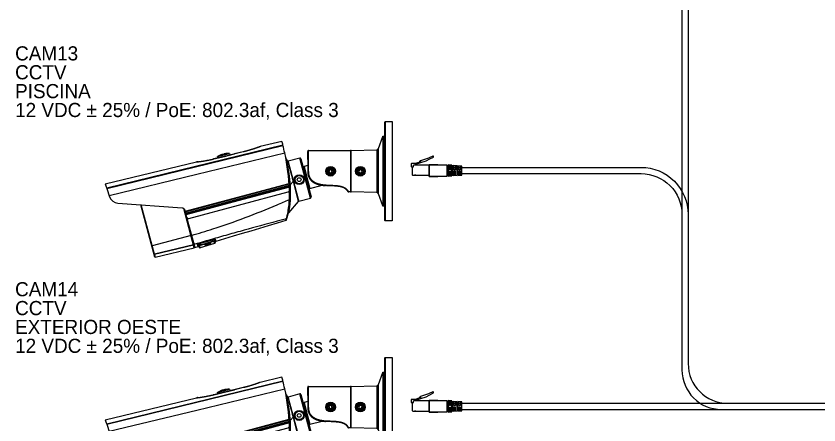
# Model space of a CAD drawing. Header units: millimetres. Extents: x 1086 to 16404, y 1320 to 9021.
# Drawn here: x 1572 to 2424, y 1807 to 2240 of the extents above; entities that cross this region are included whole.
import ezdxf

# ---------------------------------------------------------------- set-up
doc = ezdxf.new("R2010")
doc.units = ezdxf.units.MM
doc.header["$LTSCALE"] = 8
doc.layers.add('STS_Señales Débiles', color=7, linetype='Continuous', true_color=0x265482)

# ---------------------------------------------------------------- blocks, each defined once
blk = doc.blocks.new('BULLET')
for p, q in [((-7.02, 0), (-7.02, 105.13)), ((-10.11, 89.36), (-10.11, 15.77)), ((-9.65, 89.69), (-9.65, 15.44)), ((-8.49, 15.44), (-8.49, 89.69)), ((-14.61, 28.58), (-14.61, 76.59))]:
    blk.add_line(p, q)
blk.add_lwpolyline([(0, 0), (-6.99, 0, -0.414214), (-7.99, 1), (-7.99, 5.33), (-7.99, 14.94, 0.414214), (-8.49, 15.44), (-9.64, 15.44, -0.318316), (-10.11, 15.78), (-14.61, 28.58, 0.311096), (-16.45, 29.91), (-43.5, 30.62), (-43.5, 74.5), (-16.46, 75.22, 0.310785), (-14.63, 76.56), (-10.11, 89.36, -0.318066), (-9.64, 89.69), (-8.49, 89.69, 0.414214), (-7.99, 90.19), (-7.99, 104.13, -0.414214), (-6.99, 105.13), (0, 105.13)], format="xyb", close=True)
for points in [[(-115.89, 80.16), (-302.86, 34.58)], [(-302.82, 34.42), (-115.89, 79.99)], [(-140.02, 78.65), (-140.05, 78.64), (-140.1, 78.62), (-140.14, 78.61), (-140.3, 78.57), (-140.57, 78.45), (-141.13, 78.27), (-141.68, 78.07), (-142.23, 77.88), (-142.78, 77.64), (-143.33, 77.46), (-143.88, 77.26), (-144.44, 77.07), (-144.95, 76.89), (-145.5, 76.7), (-146.06, 76.51), (-146.63, 76.36), (-147.18, 76.16), (-147.73, 75.97), (-148.3, 75.82), (-148.85, 75.63), (-149.41, 75.43), (-149.98, 75.28), (-150.54, 75.13), (-151.09, 74.94), (-151.7, 74.78), (-152.26, 74.63), (-152.83, 74.48), (-153.38, 74.28), (-153.95, 74.13), (-154.51, 73.98), (-155.08, 73.83), (-155.66, 73.72), (-156.22, 73.57), (-156.78, 73.42), (-157.35, 73.27), (-157.92, 73.15), (-173.57, 69.39), (-189.22, 65.63), (-177.96, 68.35), (-167.19, 70.93)], [(-185.03, 66.63), (-185.42, 68.05), (-172.49, 71.51), (-172.03, 69.77)], [(-89.64, 64.9), (-89.64, 73.46), (-89.64, 64.9), (-89.64, 52.56), (-89.64, 52.35), (-89.64, 52.11), (-89.6, 51.85), (-89.6, 51.64), (-89.6, 51.43), (-89.6, 51.18), (-89.55, 50.97), (-89.55, 50.72), (-89.52, 50.51), (-89.47, 50.3), (-89.47, 50.09), (-89.43, 49.88), (-89.39, 49.67), (-89.35, 49.46), (-89.31, 49.25), (-89.26, 49.04), (-89.22, 48.83), (-89.18, 48.62), (-89.14, 48.45), (-89.1, 48.24), (-89.05, 48.03), (-88.97, 47.87), (-88.93, 47.66), (-88.84, 47.45), (-88.8, 47.28), (-88.72, 47.11), (-88.67, 46.9), (-88.59, 46.74), (-88.51, 46.56), (-88.43, 46.35), (-88.38, 46.19), (-88.3, 46.02), (-88.22, 45.85), (-88.13, 45.69), (-88.01, 45.52), (-87.93, 45.35), (-87.84, 45.18), (-87.76, 45.01), (-87.63, 44.85), (-87.55, 44.72), (-87.46, 44.56), (-87.34, 44.38), (-87.25, 44.26), (-87.13, 44.09), (-87.01, 43.93), (-86.92, 43.8), (-86.8, 43.63), (-86.67, 43.51), (-86.55, 43.38), (-86.42, 43.21), (-86.3, 43.09), (-86.17, 42.96), (-86.04, 42.83), (-85.92, 42.66), (-85.79, 42.54), (-85.63, 42.41), (-85.5, 42.29), (-85.37, 42.16), (-85.21, 42.03), (-85.08, 41.91), (-84.92, 41.78), (-84.79, 41.7), (-84.63, 41.57), (-84.5, 41.45), (-84.33, 41.32), (-84.16, 41.24), (-84, 41.11), (-83.83, 41.03), (-83.66, 40.9), (-83.54, 40.77), (-83.37, 40.69), (-83.16, 40.61), (-82.99, 40.48), (-82.83, 40.4), (-82.66, 40.32), (-82.49, 40.19), (-82.28, 40.11), (-82.12, 40.02), (-81.95, 39.94), (-81.74, 39.85), (-81.57, 39.77), (-81.36, 39.69), (-81.2, 39.6), (-80.99, 39.52), (-80.82, 39.43), (-80.61, 39.35), (-80.4, 39.27), (-80.19, 39.18), (-79.98, 39.1), (-79.82, 39.06), (-79.61, 38.98), (-79.4, 38.89), (-79.19, 38.85), (-78.98, 38.77), (-78.77, 38.72), (-78.53, 38.64), (-78.32, 38.59), (-78.1, 38.51), (-77.89, 38.47), (-77.65, 38.38), (-77.44, 38.35), (-77.23, 38.3), (-76.97, 38.22), (-76.77, 38.18), (-76.52, 38.14), (-76.31, 38.09), (-76.06, 38.05), (-75.85, 38.01), (-75.6, 37.93), (-75.35, 37.88), (-75.14, 37.84), (-74.88, 37.8), (-74.64, 37.8), (-74.38, 37.76), (-74.14, 37.72), (-73.88, 37.67), (-73.64, 37.63), (-73.38, 37.59), (-73.13, 37.59), (-72.88, 37.55), (-72.63, 37.51), (-72.38, 37.51), (-72.13, 37.46), (-71.88, 37.42), (-71.58, 37.42), (-71.34, 37.38), (-71.08, 37.38), (-70.79, 37.34), (-70.79, 37.38), (-70.79, 37.42), (-70.75, 37.46), (-70.75, 37.51), (-70.75, 37.59), (-70.75, 37.67), (-71.13, 37.72), (-71.54, 37.76), (-71.96, 37.76), (-72.38, 37.84), (-72.76, 37.88), (-72.96, 37.88), (-73.17, 37.93), (-73.38, 37.93), (-73.59, 37.97), (-73.8, 38.01), (-73.97, 38.05), (-74.17, 38.05), (-74.38, 38.09), (-74.59, 38.14), (-74.8, 38.18), (-75.01, 38.22), (-75.18, 38.22), (-75.39, 38.26), (-75.6, 38.3), (-75.81, 38.35), (-76.02, 38.38), (-76.18, 38.43), (-76.39, 38.47), (-76.6, 38.51), (-76.81, 38.59), (-76.97, 38.64), (-77.18, 38.68), (-77.39, 38.72), (-77.6, 38.8), (-77.77, 38.85), (-77.98, 38.89), (-78.19, 38.98), (-78.35, 39.01), (-78.56, 39.06), (-78.77, 39.14), (-78.94, 39.18), (-79.15, 39.27), (-79.36, 39.35), (-79.53, 39.39), (-79.74, 39.48), (-79.9, 39.56), (-80.11, 39.64), (-80.27, 39.73), (-80.48, 39.77), (-80.65, 39.85), (-80.86, 39.94), (-81.03, 40.02), (-81.24, 40.15), (-81.41, 40.23), (-81.62, 40.32), (-81.78, 40.4), (-81.95, 40.53), (-82.12, 40.61), (-82.33, 40.69), (-82.49, 40.82), (-82.66, 40.9), (-82.83, 41.03), (-82.99, 41.16), (-83.16, 41.24), (-83.33, 41.37), (-83.49, 41.49), (-83.66, 41.61), (-83.83, 41.74), (-84, 41.87), (-84.16, 41.99), (-84.33, 42.12), (-84.46, 42.24), (-84.63, 42.41), (-84.79, 42.54), (-84.92, 42.66), (-85.08, 42.83), (-85.21, 42.96), (-85.37, 43.13), (-85.5, 43.25), (-85.63, 43.42), (-85.75, 43.59), (-85.87, 43.76), (-86, 43.88), (-86.13, 44.05), (-86.25, 44.22), (-86.38, 44.38), (-86.51, 44.56), (-86.59, 44.72), (-86.72, 44.93), (-86.84, 45.1), (-86.92, 45.27), (-87.01, 45.43), (-87.13, 45.64), (-87.22, 45.81), (-87.3, 45.98), (-87.38, 46.19), (-87.46, 46.35), (-87.55, 46.56), (-87.63, 46.74), (-87.72, 46.95), (-87.76, 47.11), (-87.84, 47.32), (-87.88, 47.53), (-87.96, 47.7), (-88.01, 47.91), (-88.09, 48.12), (-88.13, 48.33), (-88.17, 48.5), (-88.22, 48.71), (-88.26, 48.92), (-88.3, 49.13), (-88.34, 49.29), (-88.38, 49.5), (-88.43, 49.71), (-88.43, 49.93), (-88.47, 50.14), (-88.51, 50.34), (-88.51, 50.55), (-88.55, 50.72), (-88.55, 50.93), (-88.59, 51.14), (-88.59, 51.35), (-88.59, 51.56), (-88.59, 51.77), (-88.59, 51.98), (-88.64, 52.19), (-88.64, 52.4), (-88.64, 52.56), (-88.64, 53.03), (-88.64, 74.46), (-44.3, 74.46)], [(-44, 74.17), (-44, 74.21), (-44, 74.26), (-44, 74.29), (-44.05, 74.34), (-44.05, 74.38), (-44.09, 74.38), (-44.09, 74.42), (-44.13, 74.42), (-44.17, 74.46), (-44.21, 74.46), (-44.26, 74.46), (-44.3, 74.46), (-44.3, 52.56), (-44.3, 30.67), (-46.14, 30.67), (-46.22, 30.67), (-46.26, 30.67), (-46.35, 30.71), (-46.39, 30.71), (-46.43, 30.71), (-46.51, 30.75), (-46.56, 30.75), (-46.59, 30.8), (-46.64, 30.8), (-46.72, 30.83), (-46.76, 30.88), (-46.8, 30.92), (-46.85, 30.96), (-46.89, 31), (-46.93, 31.04), (-46.97, 31.09), (-46.93, 31.04), (-46.89, 31), (-46.85, 30.96), (-46.8, 30.92), (-46.76, 30.88), (-46.72, 30.83), (-46.64, 30.8), (-46.59, 30.8), (-46.56, 30.75), (-46.51, 30.75), (-46.43, 30.71), (-46.39, 30.71), (-46.35, 30.71), (-46.26, 30.67), (-46.22, 30.67), (-46.14, 30.67), (-46.18, 30.71), (-46.22, 30.75), (-46.26, 30.88), (-46.3, 30.96), (-46.35, 31.04), (-46.43, 31.13), (-46.47, 31.21), (-46.51, 31.3), (-46.59, 31.38), (-46.64, 31.46), (-46.68, 31.55), (-46.76, 31.67), (-46.8, 31.76), (-46.89, 31.84), (-46.93, 31.93), (-47.01, 32.01), (-47.06, 32.09), (-47.14, 32.18), (-47.18, 32.22), (-47.27, 32.3), (-47.35, 32.39), (-47.39, 32.47), (-47.47, 32.56), (-47.51, 32.64), (-47.6, 32.72), (-47.68, 32.8), (-47.77, 32.85), (-47.81, 32.93), (-47.89, 33.01), (-47.97, 33.1), (-48.06, 33.14), (-48.14, 33.22), (-48.18, 33.31), (-48.27, 33.35), (-48.35, 33.43), (-48.44, 33.52), (-48.52, 33.56), (-48.6, 33.64), (-48.68, 33.69), (-48.77, 33.77), (-48.85, 33.81), (-48.94, 33.9), (-49.02, 33.94), (-49.1, 34.02), (-49.19, 34.06), (-49.27, 34.15), (-49.36, 34.19), (-49.52, 34.32), (-49.73, 34.4), (-49.89, 34.53), (-50.07, 34.61), (-50.27, 34.74), (-50.44, 34.82), (-50.61, 34.95), (-50.82, 35.03), (-50.98, 35.11), (-51.19, 35.19), (-51.36, 35.28), (-51.57, 35.37), (-51.78, 35.45), (-51.95, 35.53), (-52.16, 35.61), (-52.36, 35.66), (-52.53, 35.74), (-52.74, 35.82), (-52.95, 35.87), (-53.16, 35.95), (-53.32, 35.99), (-53.53, 36.08), (-53.74, 36.12), (-53.95, 36.16), (-54.16, 36.2), (-54.33, 36.29), (-54.54, 36.33), (-54.75, 36.37), (-54.96, 36.41), (-55.16, 36.46), (-55.37, 36.5), (-55.58, 36.54), (-55.79, 36.58), (-55.96, 36.62), (-56.17, 36.67), (-56.37, 36.71), (-56.58, 36.71), (-56.79, 36.75), (-57, 36.79), (-57.21, 36.79), (-57.42, 36.83), (-57.63, 36.88), (-57.84, 36.88), (-58.05, 36.92), (-58.26, 36.96), (-58.67, 37), (-59.09, 37.04), (-59.51, 37.09), (-59.93, 37.13), (-60.3, 37.13), (-60.72, 37.17), (-61.14, 37.21), (-61.56, 37.21), (-61.97, 37.25), (-62.39, 37.25), (-62.81, 37.3), (-63.23, 37.3), (-63.65, 37.34), (-64.06, 37.34), (-64.9, 37.38), (-65.74, 37.42), (-66.57, 37.42), (-66.99, 37.46), (-67.41, 37.46), (-67.83, 37.51), (-68.24, 37.51), (-68.66, 37.55), (-69.08, 37.55), (-69.49, 37.59), (-69.91, 37.63), (-70.33, 37.63), (-70.75, 37.67)], [(-43.92, 71.27), (-43.92, 71.24), (-43.92, 71.19), (-43.92, 71.15), (-43.92, 71.11), (-43.88, 71.07), (-43.88, 71.03), (-43.84, 70.98), (-43.79, 70.98)], [(-43.5, 74.5), (-43.55, 74.5), (-43.59, 74.5), (-43.63, 74.5), (-43.63, 74.46), (-43.67, 74.46), (-43.71, 74.42), (-43.76, 74.38), (-43.79, 74.34), (-43.79, 74.29), (-43.79, 74.26), (-43.79, 74.21)], [(-43.79, 71.82), (-43.79, 74.21), (-43.79, 71.82), (-43.79, 33.35), (-43.79, 30.96), (-43.79, 33.35)], [(-16.47, 75.22), (-16.47, 29.91)], [(-206.26, 62.55), (-206.48, 62.53), (-206.69, 62.52), (-207.4, 62.41), (-207.44, 62.4), (-207.47, 62.39), (-207.36, 62.43), (-207.31, 62.44)], [(-206.81, 62.49), (-206.59, 62.5), (-206.4, 62.55)], [(-206.22, 62.56), (-205.97, 62.58), (-205.81, 62.62), (-205.64, 62.63), (-205.48, 62.67), (-205.3, 62.67), (-205.14, 62.72), (-204.93, 62.73), (-204.71, 62.74), (-204.51, 62.8), (-204.26, 62.82), (-204.05, 62.84), (-203.79, 62.86), (-203.51, 62.94), (-203.26, 62.96), (-202.96, 62.99), (-202.67, 63.03), (-202.38, 63.07), (-202.05, 63.16), (-201.72, 63.2), (-201.39, 63.24), (-201.05, 63.29), (-200.68, 63.34), (-200.3, 63.41), (-199.93, 63.46), (-199.52, 63.53), (-199.1, 63.59), (-198.69, 63.67), (-198.23, 63.74), (-197.82, 63.81), (-197.36, 63.89), (-196.88, 64.02), (-196.42, 64.09), (-195.93, 64.19), (-195.44, 64.28), (-194.9, 64.37), (-194.41, 64.46), (-193.88, 64.6), (-193.34, 64.7), (-192.81, 64.81), (-192.23, 64.92), (-191.7, 65.06), (-191.13, 65.17), (-190.56, 65.32), (-189.99, 65.43), (-189.43, 65.58), (-189.22, 65.63), (-189.38, 65.59), (-189.79, 65.48)], [(-111.24, 57.17), (-111.27, 57.25), (-111.28, 57.29), (-111.37, 57.96), (-111.53, 58.88), (-111.7, 59.83), (-111.87, 60.78)], [(-109.87, 8.59), (-109.8, 8.83), (-109.77, 9.05), (-109.63, 9.48), (-109.53, 9.94), (-109.44, 10.4), (-109.35, 10.86), (-109.26, 11.32), (-109.2, 11.77), (-109.11, 12.23), (-109.01, 12.69), (-108.93, 13.14), (-108.87, 13.6), (-108.79, 14.09), (-108.74, 14.54), (-108.64, 15), (-108.59, 15.45), (-108.54, 15.9), (-108.45, 16.4), (-108.4, 16.85), (-108.35, 17.29), (-108.31, 17.78), (-108.25, 18.23), (-108.2, 18.68), (-108.16, 19.17), (-108.11, 19.61), (-108.06, 20.1), (-108.05, 20.54), (-108, 20.99), (-107.95, 21.48), (-107.94, 21.92), (-107.9, 22.41), (-107.9, 22.89), (-107.85, 23.34), (-107.84, 23.82), (-107.83, 24.25), (-107.79, 24.74), (-107.79, 25.22), (-107.77, 25.66), (-107.77, 26.13), (-107.77, 26.61), (-107.76, 27.05), (-107.76, 27.53), (-107.76, 28), (-107.75, 28.44), (-107.74, 28.92), (-107.74, 29.4), (-107.74, 29.88), (-107.76, 30.3), (-107.77, 30.78), (-107.77, 31.26), (-107.8, 31.73), (-107.8, 32.21), (-107.83, 32.64), (-107.83, 33.11), (-107.87, 33.58), (-107.86, 34.06), (-107.9, 34.53), (-107.9, 35), (-107.93, 35.43), (-107.97, 35.9), (-108.01, 36.36), (-108.01, 36.84), (-108.04, 37.31), (-108.08, 37.78), (-108.12, 38.24), (-108.14, 38.63), (-108.16, 39.06), (-108.2, 39.48), (-108.25, 39.86), (-108.28, 40.29), (-108.31, 40.71), (-108.32, 41.1), (-108.39, 41.52), (-108.42, 41.94), (-108.48, 42.32), (-108.51, 42.75), (-108.53, 43.17), (-108.59, 43.55), (-108.62, 43.98), (-108.71, 44.78), (-108.8, 45.62), (-108.93, 46.41), (-109.02, 47.25), (-109.1, 48.06), (-109.17, 48.47), (-109.24, 48.89), (-109.32, 49.69), (-109.45, 50.48), (-109.55, 51.33), (-109.67, 52.12), (-109.81, 52.95), (-109.94, 53.74), (-110.08, 54.58), (-110.2, 55.37), (-110.34, 56.19), (-110.46, 56.99), (-110.59, 57.82), (-110.9, 59.43), (-111.04, 60.27), (-111.16, 61.06), (-111.34, 61.88), (-111.47, 62.67), (-111.77, 64.28), (-110.84, 63.27), (-110.75, 62.9), (-108.76, 55.32), (-108.69, 55.07), (-107.8, 51.75), (-106.95, 48.41), (-106.06, 45.1), (-105.21, 41.76), (-108.12, 38.24), (-108.33, 38.23), (-108.46, 38.24), (-108.6, 38.25), (-108.68, 38.23), (-108.81, 38.23), (-108.86, 38.26), (-108.9, 38.25), (-108.96, 38.28), (-108.99, 38.27), (-109.03, 38.26), (-109.04, 38.3)], [(-96.9, 65.79), (-96.91, 65.83), (-96.93, 65.91), (-96.94, 65.95), (-97, 66.02), (-97.02, 66.06), (-97.07, 66.1), (-97.09, 66.17), (-97.14, 66.2), (-97.19, 66.24), (-97.25, 66.3), (-97.26, 66.34), (-97.32, 66.37), (-97.41, 66.4), (-97.46, 66.43), (-97.51, 66.45), (-97.56, 66.48), (-97.6, 66.47), (-97.69, 66.49), (-97.74, 66.52), (-97.78, 66.51), (-97.88, 66.53), (-97.92, 66.51), (-97.99, 66.49), (-98.04, 66.48), (-98.11, 66.46)], [(-109.17, 40.36), (-109.14, 39.62), (-109.17, 40.05), (-109.21, 40.86), (-109.3, 41.66), (-109.37, 42.43), (-109.41, 43.24), (-109.5, 44.04), (-109.51, 44.26), (-109.62, 45.14), (-109.73, 46.02), (-109.83, 46.91), (-109.94, 47.79), (-109.98, 48.08), (-110.07, 49.1), (-110.2, 50.06), (-110.35, 51.07), (-110.49, 52.07), (-110.51, 52.16), (-110.49, 52.25), (-110.62, 53.08), (-110.73, 53.96), (-110.88, 54.83), (-111.03, 55.71), (-110.9, 54.92), (-110.78, 54.13), (-110.64, 53.29), (-110.63, 53.25), (-110.59, 52.96), (-110.47, 52), (-110.35, 51.07), (-110.23, 50.15), (-110.1, 49.18), (-110.04, 48.81), (-109.91, 47.84), (-109.82, 46.87), (-109.7, 45.9), (-109.61, 44.93), (-109.59, 44.67), (-109.48, 43.79), (-109.41, 42.89), (-109.3, 42.01), (-109.24, 41.12), (-109.18, 40.26), (-109.15, 40.14), (-109.14, 39.62), (-109.11, 39.19), (-109.14, 39.62), (-109.11, 39.19), (-109.14, 39.62), (-109.13, 39.93), (-109.17, 40.05)], [(-109.15, 57.25), (-108.84, 57.38)], [(-94.73, 58.16), (-94.67, 58.13), (-94.65, 58.06), (-94.64, 58.01), (-94.62, 57.93), (-94.57, 57.91), (-94.55, 57.82), (-94.49, 57.79), (-94.45, 57.76), (-94.44, 57.72), (-94.37, 57.65), (-94.32, 57.62), (-94.27, 57.59), (-94.22, 57.56), (-94.17, 57.53), (-94.11, 57.5), (-94.03, 57.48), (-93.98, 57.49), (-93.93, 57.47), (-93.84, 57.45), (-93.8, 57.46), (-93.71, 57.44), (-93.67, 57.45), (-93.63, 57.46), (-93.55, 57.48), (-93.51, 57.49)], [(-89.64, 58.53), (-93.51, 57.49), (-90.39, 45.86), (-87.29, 34.28), (-74.33, 37.75)], [(-89.64, 52.98), (-89.64, 53.03), (-89.6, 53.03), (-89.55, 53.03), (-89.52, 53.03), (-89.39, 53.03), (-89.14, 53.03), (-88.88, 53.03), (-88.64, 53.03)], [(-219.72, 10.08), (-109.27, 39.63)], [(-219.6, 9.63), (-109.23, 39.16)], [(-108.99, 35.84), (-163.85, 21.14), (-218.73, 6.39), (-219.22, 8.21), (-109.1, 37.72)], [(-109.04, 36.35), (-163.93, 21.6), (-218.86, 6.88)], [(-109.03, 37.92), (-109.07, 38.55), (-109.11, 39.19), (-109.05, 38.48), (-108.99, 37.75), (-109.05, 38.48), (-109.11, 39.19)], [(-108.85, 35.14), (-108.86, 35.35), (-108.9, 35.65), (-108.87, 35.88)], [(-108.69, 27.45), (-108.71, 27.36), (-108.69, 28.11), (-108.67, 28.85), (-108.7, 29.58), (-108.72, 30.31), (-108.73, 31.31), (-108.74, 32), (-108.76, 32.73), (-108.76, 32.86), (-108.79, 33.64), (-108.81, 34.37), (-108.85, 35.14), (-108.9, 35.65)], [(-87.29, 34.28), (-87.32, 34.27), (-87.41, 34.24), (-87.44, 34.19), (-87.47, 34.18), (-87.56, 34.16), (-87.59, 34.11), (-87.67, 34.08), (-87.7, 34.03), (-87.73, 33.98), (-87.8, 33.92), (-87.83, 33.87), (-87.86, 33.82), (-87.88, 33.76), (-87.91, 33.71), (-87.94, 33.66), (-87.97, 33.61), (-87.96, 33.57), (-87.98, 33.48), (-88.01, 33.43), (-88, 33.39), (-88.02, 33.29), (-88.01, 33.26), (-87.99, 33.17), (-87.97, 33.13), (-88, 33.04)], [(-62.02, 36.96), (-62.68, 37), (-63.73, 37.04), (-64.27, 37.04), (-64.86, 37.09), (-65.98, 37.13), (-66.53, 37.13), (-67.11, 37.17), (-67.66, 37.17), (-68.24, 37.21), (-68.54, 37.21), (-68.87, 37.25), (-69.16, 37.25), (-69.49, 37.25), (-69.79, 37.3), (-70.08, 37.3), (-70.42, 37.34), (-70.71, 37.34), (-70.75, 37.34), (-70.79, 37.34), (-71.13, 37.38)], [(-47.01, 31.17), (-47.01, 31.13), (-46.97, 31.09), (-47.01, 31.13), (-47.01, 31.17), (-47.14, 31.34), (-47.22, 31.51), (-47.3, 31.67), (-47.43, 31.84), (-47.56, 32.01), (-47.64, 32.14), (-47.72, 32.22), (-47.77, 32.3), (-47.85, 32.39), (-47.89, 32.47), (-47.97, 32.56), (-48.06, 32.59), (-48.1, 32.68), (-48.18, 32.77), (-48.23, 32.85), (-48.31, 32.89), (-48.39, 32.98), (-48.48, 33.06), (-48.52, 33.14), (-48.6, 33.19), (-48.68, 33.27), (-48.77, 33.31), (-48.81, 33.39), (-48.89, 33.48), (-48.98, 33.52), (-49.06, 33.6), (-49.15, 33.64), (-49.23, 33.73), (-49.31, 33.77), (-49.39, 33.81), (-49.48, 33.9), (-49.56, 33.94), (-49.65, 34.02), (-49.73, 34.06), (-49.81, 34.11), (-49.89, 34.19), (-49.98, 34.23), (-50.07, 34.27), (-50.19, 34.36), (-50.27, 34.44), (-50.4, 34.48), (-50.52, 34.57), (-50.65, 34.65), (-50.77, 34.69), (-50.9, 34.78), (-51.03, 34.82), (-51.15, 34.9), (-51.28, 34.95), (-51.4, 35.03), (-51.57, 35.07), (-51.69, 35.11), (-51.82, 35.19), (-51.95, 35.24), (-52.07, 35.28), (-52.24, 35.32), (-52.36, 35.4), (-52.49, 35.45), (-52.66, 35.49), (-52.78, 35.53), (-52.9, 35.58), (-53.07, 35.61), (-53.2, 35.66), (-53.37, 35.7), (-53.49, 35.74), (-53.66, 35.79), (-53.78, 35.82), (-53.95, 35.87), (-54.08, 35.91), (-54.25, 35.95), (-54.37, 35.99), (-54.54, 36.04), (-54.7, 36.08), (-54.83, 36.12), (-54.99, 36.12), (-55.16, 36.16), (-55.33, 36.2), (-55.46, 36.25), (-55.62, 36.25), (-55.79, 36.29), (-55.96, 36.33), (-56.12, 36.33), (-56.25, 36.37), (-56.42, 36.41), (-56.58, 36.41), (-56.92, 36.5), (-57.25, 36.54), (-57.58, 36.58), (-57.92, 36.62), (-58.26, 36.67), (-58.59, 36.67), (-58.92, 36.71), (-59.26, 36.75), (-59.59, 36.79), (-59.93, 36.79), (-60.3, 36.83), (-60.64, 36.88), (-60.97, 36.88), (-61.3, 36.92), (-61.68, 36.92), (-62.02, 36.96), (-62.39, 36.96), (-62.73, 37), (-63.1, 37), (-63.81, 37.04), (-64.53, 37.04), (-65.24, 37.09), (-65.95, 37.13), (-66.61, 37.13), (-67.33, 37.17), (-67.7, 37.17), (-68.04, 37.21), (-68.41, 37.21), (-68.75, 37.21), (-69.08, 37.25), (-69.45, 37.25), (-69.79, 37.3), (-70.13, 37.3), (-70.46, 37.34), (-70.79, 37.34)], [(-47.81, 32.35), (-47.93, 32.51), (-48.06, 32.64), (-48.18, 32.8), (-48.35, 32.93), (-48.48, 33.06), (-48.6, 33.19), (-48.77, 33.31), (-48.89, 33.43), (-49.02, 33.56), (-49.19, 33.69), (-49.36, 33.81), (-49.52, 33.94), (-49.69, 34.02), (-49.86, 34.15)], [(-43.79, 34.19), (-43.84, 34.15), (-43.88, 34.11), (-43.88, 34.06), (-43.92, 34.02), (-43.92, 33.98), (-43.92, 33.94), (-43.92, 33.9), (-43.92, 33.85)], [(-108.77, 23.7), (-108.75, 23.66), (-108.78, 23.43), (-108.77, 24.04), (-108.73, 24.7), (-108.72, 25.31), (-108.73, 25.97)], [(-100.94, 26.62), (-100.62, 26.71)], [(-44.3, 30.67), (-44.26, 30.67), (-44.21, 30.67), (-44.17, 30.71), (-44.13, 30.71), (-44.09, 30.75), (-44.05, 30.8), (-44, 30.83), (-44, 30.88), (-44, 30.92), (-44, 30.96)], [(-43.79, 30.96), (-43.79, 30.92), (-43.79, 30.88), (-43.79, 30.83), (-43.79, 30.8), (-43.76, 30.8), (-43.76, 30.75), (-43.71, 30.75), (-43.71, 30.71), (-43.67, 30.71), (-43.63, 30.67), (-43.59, 30.67), (-43.55, 30.62), (-43.5, 30.62)], [(-110.12, 10.35), (-110.13, 10.39), (-110.02, 10.94), (-109.96, 11.52), (-109.86, 12.11), (-109.76, 12.7), (-109.73, 12.79), (-109.68, 13.38), (-109.59, 14.01), (-109.49, 14.6), (-109.44, 15.22), (-109.39, 15.36), (-109.31, 16.04), (-109.27, 16.7), (-109.19, 17.37), (-109.11, 18.05), (-109.11, 18.22), (-109.05, 18.8), (-109, 19.42), (-108.99, 20.03), (-108.94, 20.61), (-108.89, 21.23)], [(-108.8, 23.17), (-108.82, 23.08), (-108.81, 22.9), (-108.83, 22.81), (-108.81, 22.73), (-108.82, 23.08), (-108.78, 23.43), (-108.8, 22.86), (-108.83, 22.81)], [(-86.78, 24.16), (-86.7, 24.18), (-86.66, 24.19), (-86.59, 24.25), (-86.55, 24.26), (-86.47, 24.29), (-86.44, 24.34), (-86.4, 24.35), (-86.33, 24.41), (-86.3, 24.46), (-86.27, 24.51), (-86.24, 24.56), (-86.21, 24.62), (-86.14, 24.67), (-86.11, 24.73), (-86.12, 24.77), (-86.09, 24.82), (-86.06, 24.87), (-86.05, 24.96), (-86.06, 25), (-86.03, 25.06), (-86.05, 25.13), (-86.02, 25.19), (-86.04, 25.27), (-86.05, 25.31), (-86.07, 25.39)], [(-251.77, -38.38), (-251.76, -38.42), (-251.75, -38.46), (-251.71, -38.45), (-251.7, -38.49), (-251.69, -38.53), (-251.65, -38.52), (-251.64, -38.56), (-251.59, -38.59), (-251.54, -38.58), (-251.49, -38.61), (-251.45, -38.6), (-251.41, -38.59), (-251.45, -38.6), (-251.49, -38.61), (-251.54, -38.58), (-251.59, -38.59), (-251.64, -38.56), (-251.69, -38.53), (-251.7, -38.49), (-251.71, -38.45), (-251.75, -38.46), (-251.76, -38.42), (-251.77, -38.38), (-266.59, 16.94)], [(-252.61, -35.26), (-252.6, -35.3), (-252.55, -35.33), (-252.53, -35.37), (-252.52, -35.41), (-252.47, -35.44), (-252.43, -35.43), (-252.42, -35.47), (-252.38, -35.46), (-252.33, -35.49), (-252.29, -35.48), (-252.25, -35.47), (-252.11, -35.99), (-252.25, -35.47), (-266.29, 16.93)], [(-252.11, -35.99), (-251.41, -38.59), (-209.91, -28.47), (-221.02, 12.99)], [(-110.47, 8.6), (-110.46, 8.56)], [(-218.73, 6.39), (-218.06, 3.88), (-209.44, -28.3), (-205.83, -27.24)], [(-111.96, 2.51), (-111.92, 2.7), (-112, 2.37), (-112.17, 1.85), (-112.3, 1.38), (-112.48, 0.9), (-112.61, 0.43), (-112.64, 0.38), (-112.63, 0.34), (-112.67, 0.33), (-112.7, 0.27), (-112.74, 0.26), (-112.78, 0.25), (-112.77, 0.21), (-112.81, 0.2), (-112.82, 0.24), (-112.79, 0.29), (-112.76, 0.35), (-112.74, 0.43), (-112.69, 0.71), (-112.51, 1.19), (-112.45, 1.43), (-112.34, 1.67), (-112.27, 1.91), (-112.27, 2.04), (-112.21, 2.15), (-117.78, 0.65), (-122.13, -0.51), (-126.49, -1.68), (-130.85, -2.85), (-135.25, -4.03), (-139.62, -5.2), (-143.97, -6.37), (-148.32, -7.58), (-152.67, -8.79), (-157.03, -9.95), (-159.2, -10.58), (-161.42, -11.17), (-163.59, -11.79), (-165.77, -12.38), (-167.93, -13), (-170.11, -13.59), (-172.28, -14.21), (-174.45, -14.84), (-176.62, -15.47), (-178.8, -16.05), (-180.97, -16.67), (-183.14, -17.3), (-185.31, -17.92), (-187.48, -18.55), (-190.74, -19.46), (-193.98, -20.42), (-197.28, -21.35), (-200.53, -22.3), (-203.78, -23.26), (-207.02, -24.22), (-210.27, -25.17)], [(-112.81, 0.2), (-117.46, -1.17), (-122.11, -2.55), (-131.41, -5.3), (-140.66, -8.04), (-149.97, -10.8), (-159.26, -13.55), (-168.54, -16.25), (-187.13, -21.76)], [(-111.89, 2.75), (-111.92, 2.7)], [(-111.75, 3.18), (-111.89, 2.75), (-111.81, 3.08), (-111.75, 3.18), (-111.74, 3.31), (-111.56, 3.93), (-111.57, 3.97)], [(-111.54, 4.02), (-111.56, 3.93)], [(-110.83, 6.86), (-110.78, 7.17), (-110.92, 6.53), (-110.9, 6.49), (-110.93, 6.44)], [(-110.78, 7.17), (-110.75, 7.18)], [(-213.35, -15.62), (-254.65, -26.51), (-254.7, -26.48), (-254.74, -26.49), (-254.78, -26.5), (-254.82, -26.51), (-254.86, -26.52), (-254.9, -26.53), (-254.95, -26.51)], [(-214.25, -12.26), (-213.77, -12.13)], [(-214.16, -12.62), (-213.67, -12.49)], [(-213.38, -15.5), (-212.9, -15.37)], [(-210.91, -24.74), (-210.43, -24.61)], [(-210.75, -25.35), (-210.26, -25.22)], [(-210.72, -25.43), (-210.24, -25.3)], [(-210.7, -23.59), (-210.62, -23.71), (-210.59, -23.83), (-210.58, -23.87), (-210.56, -23.95), (-210.55, -23.99), (-210.52, -24.07), (-210.5, -24.15), (-210.47, -24.27), (-210.45, -24.35), (-210.44, -24.39), (-210.42, -24.48), (-210.45, -24.53)], [(-205.67, -27.02), (-205.66, -27.07), (-205.65, -27.11), (-205.69, -27.12), (-205.68, -27.16), (-205.71, -27.17), (-205.7, -27.21), (-205.75, -27.22), (-205.79, -27.23), (-205.83, -27.24), (-206.4, -25.1), (-206.36, -25.09), (-206.37, -25.04), (-206.38, -25), (-206.34, -24.99), (-206.35, -24.95), (-206.31, -24.94), (-206.29, -24.89), (-206.25, -24.87), (-206.25, -24.84), (-206.17, -24.82), (-206.14, -24.76), (-206.1, -24.75), (-206.03, -24.69), (-205.95, -24.67), (-205.92, -24.62), (-205.85, -24.55), (-205.77, -24.53), (-205.69, -24.51), (-205.62, -24.45), (-205.54, -24.43), (-205.39, -24.34), (-205.24, -24.26), (-205.08, -24.22), (-204.93, -24.13), (-204.77, -24.09), (-204.62, -24), (-204.46, -23.96), (-204.29, -23.92), (-204.14, -23.84), (-203.98, -23.79), (-203.82, -23.75), (-203.66, -23.71), (-203.5, -23.67), (-190.91, -19.94), (-190.72, -19.85), (-190.48, -19.79), (-190.44, -19.78), (-190.31, -19.74), (-190.18, -19.75), (-190.02, -19.7), (-189.9, -19.67), (-189.78, -19.64), (-189.66, -19.6), (-189.54, -19.57), (-189.36, -19.57), (-189.25, -19.54), (-189.12, -19.51), (-189, -19.47), (-188.87, -19.48), (-188.75, -19.45), (-188.58, -19.45), (-188.44, -19.46), (-188.41, -19.45), (-188.32, -19.43), (-188.23, -19.44), (-188.04, -20.13), (-187.84, -20.9), (-187.73, -21.31), (-187.58, -21.87), (-187.53, -22.04), (-187.47, -22.28), (-188.06, -23.61), (-188.09, -23.66), (-188.13, -23.71), (-188.15, -23.76), (-188.18, -23.82), (-188.22, -23.83), (-188.25, -23.88), (-188.3, -23.89), (-188.32, -23.94), (-188.4, -23.96), (-188.44, -24.01), (-188.47, -24.02), (-188.51, -24.03), (-188.6, -24.05)], [(-206.25, -24.87), (-206.23, -24.92), (-206.22, -24.96), (-206.26, -24.97), (-206.25, -25.01), (-206.29, -25.02), (-206.28, -25.06), (-206.32, -25.07), (-206.36, -25.09), (-206.4, -25.1)], [(-187.71, -19.61), (-187.75, -19.62), (-187.76, -19.58), (-187.8, -19.59), (-187.84, -19.6), (-187.85, -19.56), (-187.89, -19.57), (-187.9, -19.53), (-187.91, -19.49), (-187.96, -19.5), (-187.91, -19.49), (-188.1, -19.45), (-188.44, -19.46), (-188.99, -19.52), (-189.7, -19.62), (-190.43, -19.81), (-190.91, -19.94), (-193.44, -20.66), (-199.21, -22.38), (-203.5, -23.67), (-203.98, -23.79), (-204.72, -24.08), (-205.35, -24.34), (-205.84, -24.59), (-206.14, -24.76), (-206.17, -24.82), (-206.25, -24.87), (-206.17, -25.16), (-205.67, -27.02), (-205.73, -26.65)], [(-206.04, -25.13), (-206.13, -24.81)], [(-203.46, -23.65), (-203.42, -24.12)], [(-198.05, -25.12), (-198.09, -25.13), (-198.17, -25.15), (-198.22, -25.12), (-198.26, -25.13), (-198.3, -25.14), (-198.39, -25.12), (-198.44, -25.09), (-198.48, -25.1)], [(-193.22, -24.08), (-193.14, -24.06), (-193.06, -24.03), (-192.98, -23.98), (-192.91, -23.96), (-192.82, -23.93), (-192.71, -23.86), (-192.64, -23.84), (-192.56, -23.77), (-192.52, -23.76), (-192.5, -23.71), (-192.46, -23.7), (-192.43, -23.65), (-192.38, -23.64), (-192.39, -23.6), (-192.36, -23.59), (-192.33, -23.54), (-192.34, -23.5), (-192.35, -23.45), (-192.36, -23.41), (-192.4, -23.42), (-192.41, -23.39), (-192.45, -23.4), (-192.5, -23.37), (-192.54, -23.38), (-192.6, -23.35), (-192.63, -23.36), (-192.67, -23.37), (-192.77, -23.35), (-192.85, -23.37), (-192.94, -23.35), (-192.98, -23.36), (-193, -23.45), (-192.98, -23.5), (-193.01, -23.59), (-192.99, -23.63), (-193.02, -23.68), (-193, -23.76), (-193.03, -23.81), (-193.06, -23.86), (-193.09, -23.91), (-193.12, -23.97), (-193.14, -24.02), (-193.18, -24.07), (-193.21, -24.12), (-193.24, -24.17), (-193.3, -24.23), (-193.35, -24.25), (-193.38, -24.29), (-193.44, -24.36), (-193.49, -24.37), (-193.57, -24.39), (-193.61, -24.4), (-193.68, -24.46), (-193.72, -24.47), (-197.11, -25.38), (-197.15, -25.39), (-197.24, -25.37), (-197.28, -25.38), (-197.36, -25.41), (-197.41, -25.37), (-197.49, -25.4), (-197.54, -25.37), (-197.63, -25.39), (-197.67, -25.36), (-197.73, -25.33), (-197.78, -25.3), (-197.87, -25.28), (-197.92, -25.25), (-197.97, -25.22), (-198.04, -25.15), (-198.05, -25.12), (-198.1, -25.08), (-198.16, -25.01), (-198.17, -24.97), (-198.23, -24.9)], [(-196.28, -24.12), (-194.14, -23.54)], [(-192.62, -23.4), (-192.66, -23.41), (-192.76, -23.39), (-192.93, -23.39), (-193.14, -23.4), (-193.4, -23.39), (-193.73, -23.48), (-194.06, -23.52), (-194.48, -23.59), (-194.88, -23.7), (-195.32, -23.82), (-195.69, -23.91), (-195.53, -23.87), (-195.37, -23.83), (-195.2, -23.78), (-195, -23.73), (-194.84, -23.69), (-194.68, -23.64), (-194.52, -23.6), (-194.35, -23.56), (-194.18, -23.55), (-194.02, -23.51), (-193.86, -23.47), (-193.68, -23.47), (-193.52, -23.42), (-193.35, -23.42), (-193.27, -23.4), (-193.19, -23.38), (-193.11, -23.36), (-193.02, -23.37), (-192.98, -23.36)], [(-192.71, -23.38), (-192.76, -23.39), (-192.75, -23.43), (-192.78, -23.44), (-192.81, -23.5), (-192.85, -23.51), (-192.89, -23.55), (-192.92, -23.56), (-192.96, -23.57), (-193.04, -23.64)], [(-191.03, -19.97), (-190.91, -20.42)], [(-188.06, -23.61), (-188.64, -21.46), (-188.05, -20.09), (-188.1, -20.1), (-188.11, -20.06), (-188.15, -20.07), (-188.19, -20.08), (-188.2, -20.04), (-188.24, -20.05), (-188.28, -20.06), (-188.37, -20.05), (-188.45, -20.07), (-188.55, -20.05), (-188.62, -20.07), (-188.72, -20.05), (-188.92, -20.1), (-189.09, -20.11), (-189.27, -20.11), (-189.43, -20.15), (-189.6, -20.16), (-189.76, -20.2), (-189.92, -20.24), (-190.09, -20.25), (-190.25, -20.29), (-190.41, -20.33), (-190.59, -20.33), (-190.79, -20.39)], [(-188.23, -19.44), (-188.15, -19.42), (-188.1, -19.45), (-188.02, -19.43), (-187.97, -19.46), (-187.93, -19.45), (-187.87, -19.48), (-187.84, -19.47), (-187.83, -19.5), (-187.79, -19.49), (-187.77, -19.54), (-187.73, -19.52), (-187.72, -19.57), (-187.71, -19.61), (-187.13, -21.76), (-187.18, -21.77), (-187.22, -21.78), (-187.23, -21.74), (-187.26, -21.75), (-187.32, -21.72), (-187.33, -21.67), (-187.34, -21.64), (-187.38, -21.65)], [(-188.14, -19.46), (-187.91, -20.31), (-187.99, -20.33)], [(-188.05, -20.09), (-188.04, -20.13)], [(-187.97, -19.46), (-187.96, -19.5), (-187.72, -20.39), (-187.38, -21.65), (-187.95, -20.33)], [(-252.63, -35.18), (-252.93, -34.05)], [(-210.06, -27.9), (-209.58, -27.77)], [(-205.57, -27.22), (-205.62, -27.05), (-205.67, -26.85)]]:
    blk.add_lwpolyline(points)
for points in [[(-300.2, 26.91), (-207.11, 49.42), (-114, 71.98, 0.013374), (-115.89, 79.99), (-115.89, 80.16), (-116.16, 81.17), (-116.43, 82.19), (-116.7, 83.2), (-116.97, 84.21), (-140.02, 78.65), (-140.1, 78.62), (-140.14, 78.61), (-140.18, 78.6), (-140.21, 78.59), (-140.26, 78.58), (-140.3, 78.57), (-140.38, 78.55), (-140.42, 78.54), (-140.5, 78.52), (-140.69, 78.42), (-140.77, 78.4), (-140.89, 78.37), (-141.17, 78.25), (-141.29, 78.22), (-141.44, 78.14), (-141.6, 78.09), (-141.8, 78.04), (-141.95, 77.95), (-142.19, 77.89), (-142.38, 77.79), (-142.58, 77.74), (-142.82, 77.63), (-143.1, 77.56), (-143.33, 77.46), (-143.61, 77.38), (-143.88, 77.26), (-144.16, 77.19), (-144.48, 77.06), (-144.8, 76.97), (-145.15, 76.84), (-145.48, 76.75), (-145.83, 76.61), (-146.18, 76.48), (-146.59, 76.37), (-146.98, 76.22), (-147.38, 76.11), (-147.78, 75.96), (-148.22, 75.84), (-148.65, 75.68), (-149.1, 75.56), (-149.58, 75.43), (-150.05, 75.26), (-150.54, 75.13), (-151.02, 75), (-151.54, 74.82), (-152.06, 74.68), (-152.59, 74.54), (-153.15, 74.39), (-153.68, 74.25), (-154.24, 74.1), (-154.81, 73.95), (-155.37, 73.8), (-155.94, 73.64), (-156.55, 73.48), (-157.15, 73.32), (-157.72, 73.2), (-157.92, 73.15), (-167.24, 70.92)], [(-218.06, 3.88), (-218.05, 3.84), (-218.03, 3.76), (-218.01, 3.72), (-217.96, 3.69), (-217.95, 3.65), (-217.94, 3.6), (-217.93, 3.57), (-217.91, 3.49), (-217.9, 3.44), (-217.85, 3.42), (-217.84, 3.38), (-217.83, 3.33), (-217.78, 3.3), (-217.76, 3.26), (-217.71, 3.24), (-217.69, 3.15), (-217.68, 3.11), (-217.63, 3.08), (-217.62, 3.05), (-217.56, 3.01), (-217.52, 2.98), (-217.51, 2.94), (-217.45, 2.91), (-217.44, 2.87), (-217.39, 2.84), (-217.34, 2.81), (-217.33, 2.77), (-217.28, 2.74), (-217.24, 2.76), (-217.19, 2.73), (-217.13, 2.69), (-217.12, 2.65), (-217.07, 2.62), (-217.02, 2.6), (-216.98, 2.61), (-216.93, 2.58), (-216.88, 2.54), (-216.83, 2.51), (-216.79, 2.53), (-216.73, 2.49), (-216.69, 2.47), (-216.65, 2.48), (-216.59, 2.45), (-216.55, 2.46), (-216.5, 2.43), (-216.46, 2.44), (-216.41, 2.41), (-216.37, 2.42), (-216.31, 2.39), (-216.28, 2.4), (-216.23, 2.37), (-216.19, 2.39), (-216.14, 2.4), (-216.06, 2.38), (-216.01, 2.39), (-215.97, 2.4), (-215.94, 2.41), (-215.89, 2.42), (-215.84, 2.39), (-215.8, 2.4), (-215.72, 2.42), (-215.68, 2.43), (-215.64, 2.44), (-215.6, 2.45), (-110.29, 30.67), (-110.2, 30.69), (-110.13, 30.71), (-110.05, 30.78), (-109.98, 30.8), (-109.89, 30.82), (-109.83, 30.88), (-109.74, 30.91), (-109.72, 30.95), (-109.64, 31.02), (-109.56, 31.04), (-109.49, 31.1), (-109.42, 31.17), (-109.36, 31.23), (-109.32, 31.28), (-109.27, 31.38), (-109.2, 31.44), (-109.17, 31.5), (-109.1, 31.55), (-109.08, 31.65), (-109.05, 31.7), (-108.99, 31.8), (-108.97, 31.89), (-108.94, 31.95), (-108.93, 32.03), (-108.91, 32.13), (-108.88, 32.18), (-108.85, 32.27), (-108.84, 32.37), (-108.82, 32.45), (-108.84, 32.54), (-108.82, 32.63), (-108.84, 32.71, 0.041633), (-114, 71.98)], [(-172.49, 71.51, 0.029572), (-175.86, 71.3), (-176.2, 71.25), (-176.53, 71.21), (-176.85, 71.12), (-177.14, 71.09), (-177.48, 71.04), (-177.68, 70.99), (-177.88, 70.93), (-177.96, 70.91), (-178.04, 70.89), (-178.16, 70.86), (-178.25, 70.83), (-178.28, 70.82), (-178.32, 70.81), (-178.41, 70.79), (-178.44, 70.78), (-178.39, 70.58), (-178.76, 70.52), (-179.13, 70.42), (-179.49, 70.33), (-179.84, 70.19), (-179.9, 70.39), (-179.94, 70.38), (-179.98, 70.37), (-180.02, 70.36), (-180.06, 70.35), (-180.1, 70.34), (-180.22, 70.3), (-180.3, 70.28), (-180.38, 70.26), (-180.5, 70.23), (-180.66, 70.19), (-180.87, 70.13), (-181.14, 70.02), (-181.42, 69.94), (-181.69, 69.83), (-182, 69.7), (-182.27, 69.58), (-182.55, 69.46, 0.025486), (-185.42, 68.05)], [(-304.42, 39.11), (-207.73, 62.37, 0.030425), (-189.22, 65.63)], [(-206.36, 62.57), (-206.1, 62.59, 0.027159), (-189.95, 65.44)], [(-304.42, 39.11), (-303.66, 36.93), (-302.82, 34.42), (-299.72, 25.43, 0.298967), (-290.94, 18.66), (-222.89, 13.84, -0.333431), (-220.11, 11.54), (-219.72, 10.08), (-219.22, 8.21)], [(-105.21, 41.76), (-99.7, 20.39), (-109.87, 8.59), (-109.92, 8.49), (-110.02, 8.37), (-110.08, 8.27), (-110.18, 8.16), (-110.24, 8.06), (-110.34, 7.94), (-110.39, 7.8), (-110.45, 7.7), (-110.51, 7.6), (-110.6, 7.44), (-110.65, 7.34), (-110.7, 7.19), (-110.76, 7.09), (-110.77, 6.96), (-110.82, 6.82), (-110.88, 6.71), (-110.89, 6.58), (-110.93, 6.44), (-110.91, 6.66), (-110.87, 6.68), (-110.73, 7.45), (-110.68, 7.59), (-110.61, 7.83, 0.038132), (-108.84, 21.89), (-108.87, 21.67, -0.036548), (-110.61, 7.96)], [(-112, 2.37, -0.169925), (-112.21, 2.15), (-112.05, 2.7), (-111.92, 3.18), (-111.76, 3.7), (-111.63, 4.21), (-111.6, 4.39), (-111.47, 4.9), (-111.35, 5.41), (-111.24, 5.97), (-111.11, 6.48), (-111.06, 6.58), (-110.97, 7.08), (-110.87, 7.63, 0.04253), (-109.1, 22.69, 0.01998), (-109.02, 31.75)], [(-212.87, -15.49, 0.008187), (-190.15, -8.57, 0.02306), (-122.15, 16.98), (-120.52, 17.68), (-118.89, 18.37), (-117.22, 19.09), (-115.6, 19.83), (-113.97, 20.52), (-112.35, 21.26), (-110.72, 21.96), (-109.1, 22.69), (-109.02, 22.71), (-108.97, 22.68), (-108.93, 22.69), (-108.89, 22.7), (-108.85, 22.72), (-108.81, 22.73), (-108.81, 22.73), (-108.83, 22.64), (-108.8, 22.69), (-108.8, 22.86), (-108.81, 22.9)], [(-203.54, -24.15, 0.122848), (-206.02, -25.38), (-204.93, -26.22), (-204.79, -26.74), (-204.69, -27.29), (-204.62, -27.57), (-204.54, -27.85), (-204.44, -28.39), (-204.39, -28.42), (-204.33, -28.45), (-204.28, -28.47), (-204.24, -28.51), (-204.19, -28.5), (-204.14, -28.53), (-204.09, -28.56), (-204.01, -28.54), (-203.96, -28.57), (-203.91, -28.56), (-203.87, -28.54), (-203.84, -28.53), (-203.75, -28.51), (-203.71, -28.5), (-203.85, -27.97), (-203.93, -27.69), (-203.96, -27.44), (-204.11, -26.87), (-204.21, -26.33, -0.266213), (-204.93, -26.22), (-204.94, -26.18), (-204.9, -26.17), (-204.91, -26.13), (-204.87, -26.12), (-204.84, -26.07), (-204.8, -26.06), (-204.77, -26), (-204.73, -25.99), (-204.66, -25.93), (-204.62, -25.92), (-204.54, -25.9), (-204.51, -25.84), (-204.43, -25.82), (-204.32, -25.75), (-204.2, -25.72), (-204.09, -25.65), (-203.97, -25.61), (-203.85, -25.58), (-203.74, -25.51), (-203.61, -25.47), (-203.49, -25.44), (-203.39, -25.37), (-203.27, -25.34), (-203.11, -25.29), (-190.59, -21.6), (-190.79, -20.39), (-190.87, -20.41), (-190.91, -20.42), (-203.42, -24.12), (-203.46, -24.13), (-203.54, -24.15), (-203.11, -25.29), (-202.99, -25.74), (-190.47, -22.04), (-190.59, -21.6), (-190.48, -21.56), (-190.36, -21.53), (-190.22, -21.54), (-190.1, -21.51), (-189.98, -21.48), (-189.9, -21.45), (-189.78, -21.42), (-189.65, -21.43), (-189.52, -21.4), (-189.39, -21.4), (-189.27, -21.37), (-189.19, -21.35), (-189.14, -21.38), (-189.06, -21.36), (-189.02, -21.35), (-188.93, -21.37), (-188.89, -21.36), (-188.84, -21.34), (-188.83, -21.39), (-188.79, -21.38), (-188.76, -21.37), (-188.75, -21.4), (-188.7, -21.39), (-188.69, -21.43), (-188.65, -21.42), (-188.64, -21.46), (-188.68, -21.47), (-188.71, -21.53), (-188.7, -21.57), (-188.74, -21.58), (-188.77, -21.63), (-188.8, -21.68), (-188.84, -21.69), (-188.87, -21.74), (-188.91, -21.75), (-188.95, -21.76), (-188.98, -21.82), (-189.02, -21.83), (-189.06, -21.84), (-189.1, -21.85), (-189.14, -21.86), (-189.18, -21.87), (-188.6, -24.05), (-203.71, -28.5), (-203.84, -28.53), (-204.1, -28.52), (-204.33, -28.45), (-204.44, -28.39), (-205.48, -27.58), (-206.01, -25.42), (-206.02, -25.38), (-206.06, -24.74)], [(-198.52, -25.11, -0.061001), (-195.69, -23.91, 0.057739), (-198.53, -25.07), (-198.56, -25.12), (-198.59, -25.17), (-198.63, -25.18), (-198.67, -25.19), (-198.7, -25.25), (-198.75, -25.26), (-198.73, -25.3), (-198.76, -25.34), (-198.75, -25.39), (-198.74, -25.43), (-198.7, -25.42), (-198.69, -25.46), (-198.65, -25.45), (-198.6, -25.48), (-198.51, -25.49), (-198.47, -25.48), (-198.43, -25.47), (-198.37, -25.5), (-198.29, -25.48), (-198.25, -25.47), (-198.16, -25.49), (-198.04, -25.46), (-197.95, -25.48), (-197.82, -25.45), (-197.7, -25.41), (-197.63, -25.39), (-197.49, -25.4), (-197.41, -25.37)]]:
    blk.add_lwpolyline(points, format="xyb")
for points in [[(-43.92, 33.85), (-43.92, 52.56), (-43.92, 71.27), (-44, 74.17), (-44, 71.27), (-44, 52.56), (-44, 30.96)], [(-207.47, 62.39), (-207.52, 62.38), (-207.57, 62.41)], [(-98.11, 66.46), (-110.39, 63.17), (-109.83, 61.07), (-103.18, 36.27), (-99.62, 22.98), (-99.05, 20.87), (-86.78, 24.16), (-92.45, 45.31)], [(-86.07, 25.39), (-88, 33.04), (-94.73, 58.16), (-96.9, 65.79)], [(-111.15, 56.5), (-111.03, 55.71), (-111.15, 56.5), (-111.24, 57.17), (-111.23, 56.96), (-111.22, 56.92), (-111.21, 56.87), (-111.19, 56.79), (-111.17, 56.71)], [(-64.65, 54.12), (-66.37, 53.96), (-67.1, 52.39), (-66.1, 50.97), (-64.37, 51.13), (-63.65, 52.71)], [(-33.08, 54.12), (-34.8, 53.96), (-35.53, 52.39), (-34.53, 50.97), (-32.8, 51.13), (-32.08, 52.71)], [(-108.99, 37.75), (-108.97, 37.06), (-108.91, 36.34), (-108.97, 37.06)], [(-108.81, 34.37), (-108.85, 35.14), (-108.87, 35.88), (-108.91, 36.34), (-108.9, 36.3), (-108.89, 36.09), (-108.87, 35.88), (-108.9, 35.82), (-108.84, 35.1), (-108.8, 34.33), (-108.78, 33.6), (-108.76, 32.86), (-108.79, 33.64)], [(-108.76, 32.73), (-108.71, 31.75), (-108.71, 31.09), (-108.7, 30.23), (-108.69, 29.4), (-108.69, 28.58), (-108.71, 28.01), (-108.69, 27.45), (-108.72, 26.75), (-108.7, 26.02), (-108.71, 25.27), (-108.73, 24.7), (-108.75, 24.14), (-108.77, 23.7), (-108.8, 23.17), (-108.78, 23.74), (-108.75, 24.44), (-108.72, 25.14), (-108.7, 25.88), (-108.72, 26.45), (-108.68, 26.76), (-108.67, 27.37), (-108.67, 28.02), (-108.67, 28.67), (-108.67, 29.33), (-108.68, 29.98), (-108.72, 30.61), (-108.71, 31.4), (-108.75, 32.04)], [(-108.72, 26.45), (-108.72, 26.75), (-108.71, 27.36), (-108.7, 26.67), (-108.73, 25.97)], [(-108.87, 21.67), (-108.91, 21.31), (-108.88, 21.84), (-108.81, 22.42), (-108.83, 22.64), (-108.83, 22.16), (-108.8, 22.69), (-108.84, 21.89), (-108.83, 22.16)], [(-111.43, 4.4), (-111.37, 4.67), (-111.27, 5.09), (-111.17, 5.55), (-111.02, 5.98), (-110.93, 6.44), (-111.07, 5.83), (-111.23, 5.27), (-111.37, 4.67), (-111.54, 4.02)], [(-110.61, 7.96), (-110.75, 7.18)], [(-252.25, -35.47), (-210.76, -25.3)]]:
    blk.add_lwpolyline(points, close=True)
for centre, radius in [((-65.38, 52.57), 5.14), ((-65.38, 52.57), 4.55), ((-65.38, 52.57), 4.3), ((-65.38, 52.57), 3.51), ((-65.38, 52.57), 3.3), ((-65.38, 52.57), 2.5), ((-33.81, 52.57), 5.14), ((-33.81, 52.57), 4.55), ((-33.81, 52.57), 4.3), ((-33.81, 52.57), 3.51), ((-33.81, 52.57), 3.3), ((-33.81, 52.57), 2.5), ((-98.64, 43.67), 5.25), ((-98.64, 43.67), 4.63), ((-98.64, 43.67), 4.4), ((-98.64, 43.67), 2)]:
    blk.add_circle(centre, radius)
for centre, radius, start, end in [((-88.65, 73.47), 0.992, 89.44857, 180.53008), ((-107.49, 67.92), 5.61, 192.9944, 220.3658), ((-189.46, -24.69), 2.83, 84.34802, 110.93525), ((-202.85, -27.59), 1.85, 94.20655, 137.28108)]:
    blk.add_arc(centre, radius, start, end)
for tag, p in [('IDENTIFICADOR', (-400, 270)), ('MARCA', (-399.94, 250.51)), ('MODELO', (-400, 230)), ('TIPO_IP_IR', (-400, 210)), ('LENTE_RESOLUCION', (-400, 190)), ('FOV', (-400, 170)), ('PROTOCOLOS', (-400, 150)), ('DIMENSIONES', (-400, 130)), ('ALIMENTACION', (-400, 110))]:
    blk.add_attdef(tag, p, '', height=15)
blk = doc.blocks.new('RJ45 4')
for p, q in [((2.33, 51.08), (2.33, 52.39)), ((8.94, 51.08), (8.94, 52.39)), ((2.33, 48.47), (2.33, 49.78)), ((2.33, 45.86), (2.33, 47.16)), ((2.33, 43.24), (2.33, 44.55)), ((8.94, 48.47), (8.94, 49.78)), ((8.94, 45.86), (8.94, 47.16)), ((8.94, 43.24), (8.94, 44.55)), ((2.33, 40.63), (2.33, 41.94)), ((2.33, 38.01), (2.33, 39.32)), ((8.94, 40.63), (8.94, 41.94)), ((8.94, 38.01), (8.94, 39.32)), ((-0.54, 19.3), (11.81, 19.3)), ((-0.1, 19.3), (-0.1, 2.51)), ((10.61, 5.03), (10.61, 3.48))]:
    blk.add_line(p, q)
for points in [[(2.33, 53.7), (2.33, 55.01), (2.33, 110)], [(8.94, 53.7), (8.94, 55.01), (8.94, 110)], [(0.73, 52.39), (4.87, 52.39), (4.87, 51.08), (0.61, 51.08)], [(10.55, 52.39), (6.4, 52.39), (6.4, 51.08), (10.66, 51.08)], [(0.27, 47.16), (4.87, 47.16), (4.87, 45.86), (0.15, 45.86)], [(11.01, 47.16), (6.4, 47.16), (6.4, 45.86), (11.12, 45.86)], [(-0.54, 28.49), (-0.54, 19.3), (-0.54, 28.49), (-0.54, 19.3), (-0.54, 28.49), (-0.54, 38.01), (11.81, 38.01), (11.81, 19.3), (11.81, 28.49), (11.81, 19.3), (11.81, 28.49)], [(-0.19, 41.94), (4.87, 41.94), (4.87, 40.63), (-0.31, 40.63)], [(11.58, 40.63), (6.4, 40.63), (6.4, 41.94), (11.46, 41.94)], [(-3.72, 9.06), (-3.99, 9.9), (-2.66, 9.9)]]:
    blk.add_lwpolyline(points)
for points in [[(10.78, 49.78), (10.43, 53.7), (0.84, 53.7), (0.5, 49.78)], [(11.69, 39.32), (11.35, 43.24), (-0.08, 43.24), (-0.42, 39.32)], [(0.04, 44.55), (0.38, 48.47), (10.89, 48.47), (11.24, 44.55)], [(-0.54, 19.3), (11.81, 19.3)]]:
    blk.add_lwpolyline(points, close=True)
for points in [[(-0.1, 4.38), (-0.43, 4.38, -0.326472), (-1.05, 4.83), (-4.6, 15.98), (-6.28, 19.3), (-8.55, 23.75), (-9.32, 23.72, 0.548926), (-9.75, 23.01), (-7.87, 19.3), (-7.52, 18.61), (-4.72, 10, 0.158968), (-4.16, 9.22, 0.024851), (-3.83, 9.01, -0.215616), (-2.96, 8.08), (-1.71, 4.38), (-1.71, 0.64, 0.414214), (-1.06, 0), (1.06, 0, 0.414214), (1.71, 0.64), (1.71, 2.58), (-0.1, 2.54)], [(1.71, 1.29), (9.96, 1.29, 0.414214), (10.61, 1.93), (10.61, 19.3)]]:
    blk.add_lwpolyline(points, format="xyb")

msp = doc.modelspace()

# ---------------------------------------------------------------- linework, layer by layer
at = {"layer": 'STS_Señales Débiles'}
for p, q in [((2278.34, 2623.77), (2278.34, 1865.25)), ((2284.96, 2623.77), (2284.96, 1871.87)), ((2101.02, 1829.87), (2326.96, 1829.87)), ((2101.02, 1823.25), (2320.34, 1823.25)), ((2320.34, 1823.25), (2446.27, 1823.25)), ((2326.96, 1829.87), (2446.27, 1829.87))]:
    msp.add_line(p, q, dxfattribs=at)
for points in [[(2101.02, 2079.87), (2234.96, 2079.87, -0.414214), (2284.96, 2029.87)], [(2101.02, 2073.25), (2234.96, 2073.25, -0.414214), (2278.34, 2029.87)]]:
    msp.add_lwpolyline(points, format="xyb", dxfattribs=at)
for centre in [(2320.34, 1865.25), (2326.96, 1871.87)]:
    msp.add_arc(centre, 42, 180, 270, dxfattribs=at)

# ---------------------------------------------------------------- block references
ref = msp.add_blockref('BULLET', (1971.02, 2023.25), dxfattribs=at)
ref.add_attrib('DIMENSIONES', 'PISCINA', (1571.02, 2153.25), dxfattribs={"layer": '0', "height": 15})
ref.add_attrib('ALIMENTACION', '12 VDC ± 25% / PoE: 802.3af, Class 3', (1571.02, 2133.25), dxfattribs={"layer": '0', "height": 15})
ref.add_attrib('FOV', 'CAM13', (1571.02, 2193.25), dxfattribs={"layer": '0', "height": 15})
ref.add_attrib('PROTOCOLOS', 'CCTV', (1571.02, 2173.25), dxfattribs={"layer": '0', "height": 15})
at = {"layer": 'STS_Señales Débiles', "rotation": 270}
for p in [(1991.02, 2082.19), (1991.02, 1832.19)]:
    msp.add_blockref('RJ45 4', p, dxfattribs=at)
at = {"layer": 'STS_Señales Débiles'}
ref = msp.add_blockref('BULLET', (1971.02, 1773.25), dxfattribs=at)
ref.add_attrib('DIMENSIONES', 'EXTERIOR OESTE', (1571.02, 1903.25), dxfattribs={"layer": '0', "height": 15})
ref.add_attrib('ALIMENTACION', '12 VDC ± 25% / PoE: 802.3af, Class 3', (1571.02, 1883.25), dxfattribs={"layer": '0', "height": 15})
ref.add_attrib('FOV', 'CAM14', (1571.02, 1943.25), dxfattribs={"layer": '0', "height": 15})
ref.add_attrib('PROTOCOLOS', 'CCTV', (1571.02, 1923.25), dxfattribs={"layer": '0', "height": 15})

doc.saveas('drawing.dxf')
